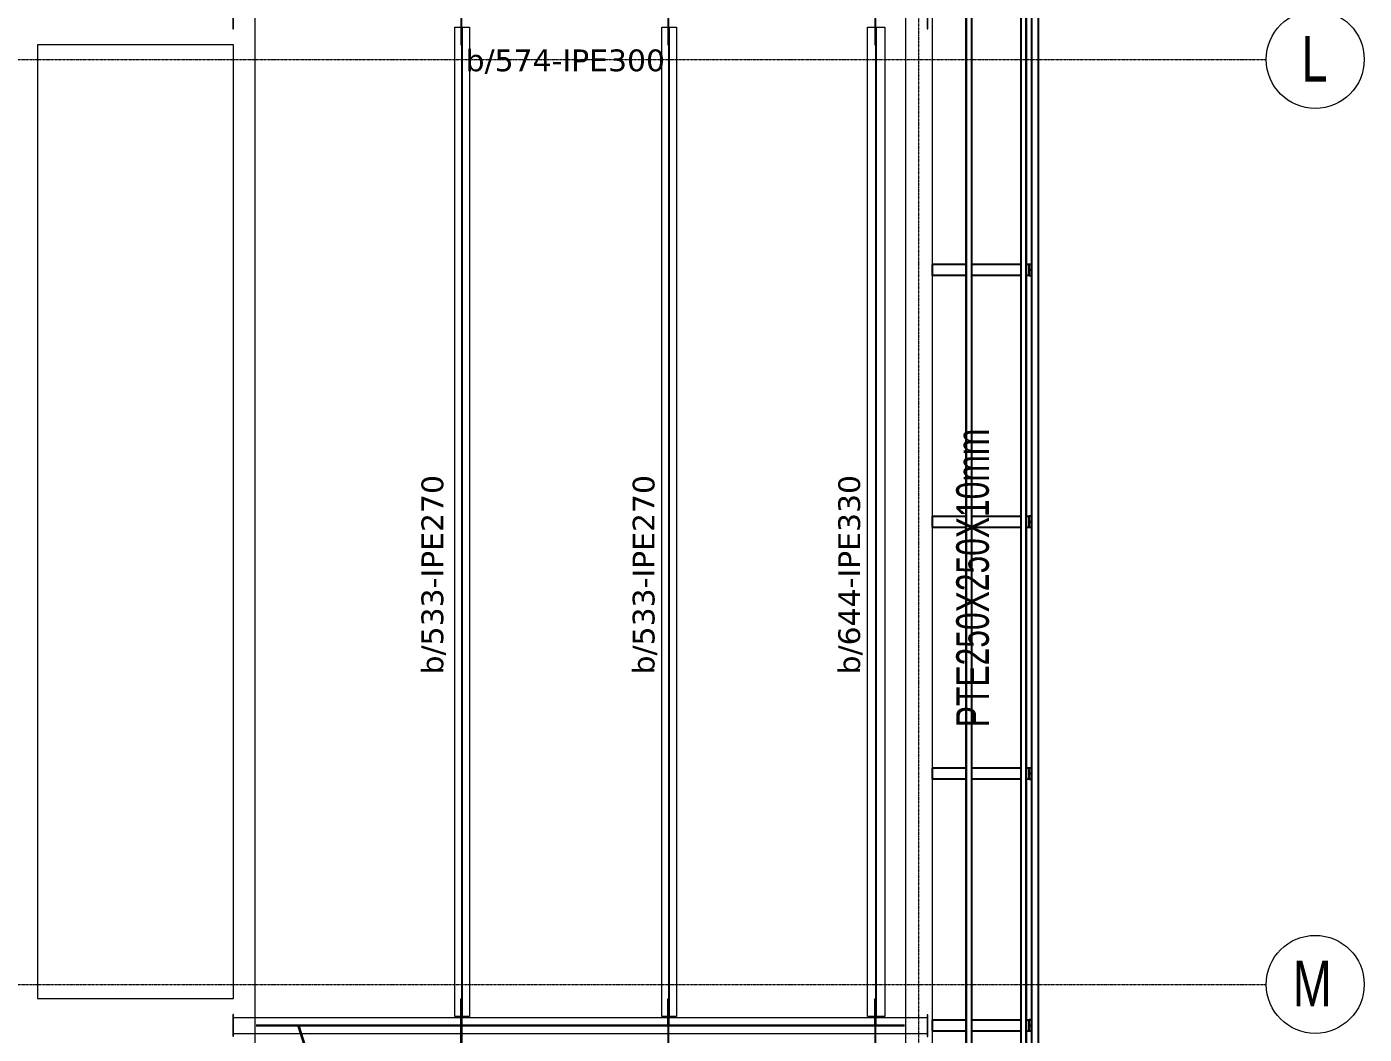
# Model space of a CAD drawing. Header units: millimetres. Extents: x 654 to 77164, y -21218 to 30031.
# Drawn here: x 64874 to 77164, y 8042 to 17300 of the extents above; entities that cross this region are included whole.
import ezdxf

# ---------------------------------------------------------------- set-up
doc = ezdxf.new("R2010")
doc.units = ezdxf.units.MM
doc.linetypes.add('Grid Line', pattern=[3.33375, 1.905, -0.47625, 0.47625, -0.47625])
for name, color, linetype, lineweight in [('0-1', 7, 'Continuous', 5), ('A_ALMA', 255, 'Continuous', 5), ('E_B_PLACA-1', 10, 'Continuous', 25), ('E_B_PLACA-2', 254, 'Continuous', 25), ('E_EJES', 8, 'Continuous', 9), ('E_EJES-1', 8, 'Grid Line', 9), ('E_TEXTO', 3, 'Continuous', 9), ('E_VIGAS', 5, 'Continuous', 9), ('E_VIGAS-1', 5, 'Continuous', 25), ('E_VIGAS-2', 10, 'Continuous', 25), ('P-PLATINA', 6, 'Continuous', 15), ('VIGAS_HCB', 253, 'Continuous', 15)]:
    doc.layers.add(name, color=color, linetype=linetype, lineweight=lineweight)
doc.styles.add('Arial Narrow', font='', dxfattribs={"width": 0.85, "height": 0.3})
doc.styles.add('Swis721 LtCn BT', font='swisscl.ttf', dxfattribs={"height": 0.42})
doc.styles.add('VERDANA', font='verdana.ttf')
doc.styles.get('Arial Narrow').set_extended_font_data('Arial Narrow')

# ---------------------------------------------------------------- blocks, each defined once
blk = doc.blocks.new('EST_SFM_VIGA-METALICA-SECCION-C - EST_SFM_VIGA-METALICA-UPN100-1529792-_58_00m_N_E_-NIVEL-15 DOC')
at = {"layer": 'E_VIGAS-2'}
for p, q in [((13.831, 0.032), (-13.129, 0.032)), ((-13.047, -0.018), (13.749, -0.018))]:
    blk.add_line(p, q, dxfattribs=at)
blk = doc.blocks.new('EST_SFM_VIGA-METALICA-SECCION-C - EST_SFM_VIGA-METALICA-UPN100-1530878-_58_00m_N_E_-NIVEL-15 DOC')
at = {"layer": 'E_VIGAS-2'}
for p, q in [((14.54, 0.018), (-14.294, 0.018)), ((-14.294, -0.032), (14.54, -0.032))]:
    blk.add_line(p, q, dxfattribs=at)
blk = doc.blocks.new('EST_SFM_VIGA-METALICA-SECCION-C - EST_SFM_VIGA-METALICA-UPN160-1529890-_58_00m_N_E_-NIVEL-15 DOC')
at = {"layer": 'E_VIGAS-1'}
for p, q in [((14.442, 0.018), (-14.49, 0.018)), ((-14.485, -0.047), (14.437, -0.047))]:
    blk.add_line(p, q, dxfattribs=at)
blk = doc.blocks.new('DCTIB_CNI_EST_MOD-1A-FAC_0001_rvt-1-_58_00m_N_E_-NIVEL-15 DOC')
at = {"layer": 'E_B_PLACA-1'}
for p, q in [((-5.177, 167.83), (-5.177, 138.995)), ((-5.727, 140.014), (-5.727, 166.81))]:
    blk.add_line(p, q, dxfattribs=at)
at = {"layer": 'E_B_PLACA-2'}
for p, q in [((-5.177, 138.995), (-5.177, 167.83)), ((-5.727, 166.81), (-5.727, 140.014))]:
    blk.add_line(p, q, dxfattribs=at)
at = {"layer": 'E_VIGAS-1'}
for p, q in [((-6.037, 155.678), (-6.037, 155.778)), ((-5.727, 155.778), (-6.037, 155.778)), ((-5.227, 155.778), (-5.677, 155.778)), ((-5.149, 155.778), (-5.177, 155.778)), ((-5.149, 155.778), (-5.149, 155.678)), ((-5.149, 155.678), (-5.149, 155.778)), ((-5.149, 155.778), (-5.148, 155.778)), ((-5.148, 155.778), (-5.148, 155.741)), ((-5.129, 155.778), (-5.148, 155.778)), ((-5.148, 155.731), (-5.143, 155.731)), ((-5.143, 155.731), (-5.148, 155.731)), ((-5.148, 155.731), (-5.143, 155.731)), ((-5.143, 155.725), (-5.148, 155.725)), ((-5.143, 155.725), (-5.148, 155.725)), ((-5.148, 155.725), (-5.143, 155.725)), ((-5.148, 155.716), (-5.148, 155.678)), ((-5.143, 155.731), (-5.129, 155.731)), ((-5.129, 155.725), (-5.143, 155.725)), ((-5.727, 155.678), (-6.037, 155.678)), ((-5.227, 155.678), (-5.677, 155.678)), ((-5.149, 155.678), (-5.177, 155.678)), ((-5.148, 155.678), (-5.149, 155.678)), ((-5.148, 155.678), (-5.129, 155.678)), ((-6.037, 153.364), (-6.037, 153.464)), ((-6.037, 153.464), (-5.727, 153.464)), ((-5.677, 153.464), (-5.227, 153.464)), ((-5.177, 153.464), (-5.149, 153.464)), ((-5.149, 153.464), (-5.149, 153.364)), ((-5.149, 153.464), (-5.148, 153.464)), ((-5.149, 153.364), (-5.149, 153.464)), ((-5.129, 153.464), (-5.148, 153.464)), ((-5.148, 153.464), (-5.148, 153.426)), ((-5.148, 153.417), (-5.143, 153.417)), ((-5.143, 153.417), (-5.148, 153.417)), ((-5.148, 153.417), (-5.143, 153.417)), ((-5.143, 153.411), (-5.148, 153.411)), ((-5.143, 153.411), (-5.148, 153.411)), ((-5.148, 153.411), (-5.143, 153.411)), ((-5.148, 153.401), (-5.148, 153.364)), ((-5.143, 153.417), (-5.129, 153.417)), ((-5.129, 153.411), (-5.143, 153.411)), ((-6.037, 153.364), (-5.727, 153.364)), ((-5.677, 153.364), (-5.227, 153.364)), ((-5.177, 153.364), (-5.149, 153.364)), ((-5.148, 153.364), (-5.149, 153.364)), ((-5.148, 153.364), (-5.129, 153.364)), ((-6.037, 151.049), (-6.037, 151.149)), ((-5.727, 151.149), (-6.037, 151.149)), ((-5.727, 151.049), (-6.037, 151.049)), ((-5.227, 151.149), (-5.677, 151.149)), ((-5.227, 151.049), (-5.677, 151.049)), ((-5.149, 151.149), (-5.177, 151.149)), ((-5.149, 151.049), (-5.177, 151.049)), ((-5.149, 151.149), (-5.149, 151.049)), ((-5.149, 151.049), (-5.149, 151.149)), ((-5.149, 151.149), (-5.148, 151.149)), ((-5.148, 151.049), (-5.149, 151.049)), ((-5.148, 151.149), (-5.148, 151.112)), ((-5.129, 151.149), (-5.148, 151.149)), ((-5.148, 151.102), (-5.143, 151.102)), ((-5.143, 151.102), (-5.148, 151.102)), ((-5.148, 151.102), (-5.143, 151.102)), ((-5.143, 151.097), (-5.148, 151.097)), ((-5.143, 151.097), (-5.148, 151.097)), ((-5.148, 151.097), (-5.143, 151.097)), ((-5.148, 151.087), (-5.148, 151.049)), ((-5.148, 151.049), (-5.129, 151.049)), ((-5.143, 151.102), (-5.129, 151.102)), ((-5.129, 151.097), (-5.143, 151.097)), ((-6.038, 148.735), (-6.038, 148.835)), ((-6.038, 148.835), (-5.727, 148.835)), ((-5.677, 148.835), (-5.227, 148.835)), ((-5.177, 148.835), (-5.149, 148.835)), ((-5.149, 148.835), (-5.149, 148.735)), ((-5.149, 148.835), (-5.148, 148.835)), ((-5.149, 148.735), (-5.149, 148.835)), ((-5.129, 148.835), (-5.148, 148.835)), ((-5.148, 148.835), (-5.148, 148.798)), ((-6.038, 148.735), (-5.727, 148.735)), ((-5.677, 148.735), (-5.227, 148.735)), ((-5.177, 148.735), (-5.149, 148.735)), ((-5.148, 148.735), (-5.149, 148.735)), ((-5.148, 148.788), (-5.143, 148.788)), ((-5.143, 148.788), (-5.148, 148.788)), ((-5.148, 148.788), (-5.143, 148.788)), ((-5.143, 148.782), (-5.148, 148.782)), ((-5.143, 148.782), (-5.148, 148.782)), ((-5.148, 148.782), (-5.143, 148.782)), ((-5.148, 148.772), (-5.148, 148.735)), ((-5.148, 148.735), (-5.129, 148.735)), ((-5.143, 148.788), (-5.129, 148.788)), ((-5.129, 148.782), (-5.143, 148.782))]:
    blk.add_line(p, q, dxfattribs=at)
for points, knots in [([(-5.148, 155.74), (-5.148, 155.739), (-5.147, 155.738), (-5.147, 155.736), (-5.147, 155.734), (-5.146, 155.732), (-5.145, 155.731), (-5.143, 155.731), (-5.143, 155.731)], [0.0698939, 0.0698939, 0.0698939, 0.0698939, 0.1428571, 0.2857143, 0.4285714, 0.5714286, 0.7857143, 1, 1, 1, 1]), ([(-5.143, 155.725), (-5.143, 155.725), (-5.144, 155.725), (-5.145, 155.725), (-5.146, 155.724), (-5.147, 155.722), (-5.147, 155.721), (-5.147, 155.72), (-5.148, 155.718), (-5.148, 155.717), (-5.148, 155.716)], [0, 0, 0, 0, 0.142857, 0.285714, 0.428571, 0.571429, 0.678571, 0.732143, 0.785714, 1, 1, 1, 1]), ([(-5.148, 153.426), (-5.148, 153.426), (-5.148, 153.424), (-5.147, 153.422), (-5.147, 153.42), (-5.146, 153.418), (-5.145, 153.417), (-5.143, 153.417), (-5.143, 153.417)], [0, 0, 0, 0, 0.142857, 0.285714, 0.428571, 0.571429, 0.785714, 1, 1, 1, 1]), ([(-5.143, 153.411), (-5.143, 153.411), (-5.144, 153.411), (-5.145, 153.41), (-5.146, 153.409), (-5.147, 153.408), (-5.147, 153.406), (-5.147, 153.405), (-5.148, 153.404), (-5.148, 153.402), (-5.148, 153.401)], [0, 0, 0, 0, 0.142857, 0.285714, 0.428571, 0.571429, 0.678571, 0.732143, 0.785714, 1, 1, 1, 1]), ([(-5.148, 151.112), (-5.148, 151.111), (-5.148, 151.11), (-5.147, 151.107), (-5.147, 151.105), (-5.146, 151.104), (-5.145, 151.102), (-5.143, 151.102), (-5.143, 151.102)], [0, 0, 0, 0, 0.142857, 0.285714, 0.428571, 0.571429, 0.785714, 1, 1, 1, 1]), ([(-5.143, 151.097), (-5.143, 151.097), (-5.144, 151.096), (-5.145, 151.096), (-5.146, 151.095), (-5.147, 151.093), (-5.147, 151.092), (-5.147, 151.091), (-5.148, 151.089), (-5.148, 151.088), (-5.148, 151.087)], [0, 0, 0, 0, 0.142857, 0.285714, 0.428571, 0.571429, 0.678571, 0.732143, 0.785714, 1, 1, 1, 1]), ([(-5.148, 148.798), (-5.148, 148.797), (-5.148, 148.795), (-5.147, 148.793), (-5.147, 148.791), (-5.146, 148.789), (-5.145, 148.788), (-5.143, 148.788), (-5.143, 148.788)], [0, 0, 0, 0, 0.142857, 0.285714, 0.428571, 0.571429, 0.785714, 1, 1, 1, 1]), ([(-5.143, 148.782), (-5.143, 148.782), (-5.144, 148.782), (-5.145, 148.781), (-5.146, 148.78), (-5.147, 148.779), (-5.147, 148.778), (-5.147, 148.777), (-5.148, 148.775), (-5.148, 148.774), (-5.148, 148.772)], [0, 0, 0, 0, 0.142857, 0.285714, 0.428571, 0.571429, 0.678571, 0.732143, 0.785714, 1, 1, 1, 1])]:
    blk.add_open_spline(points, degree=3, knots=knots, dxfattribs=at)
for name, p, rotation in [('EST_SFM_VIGA-METALICA-SECCION-C - EST_SFM_VIGA-METALICA-UPN100-1530878-_58_00m_N_E_-NIVEL-15 DOC', (-5.195, 153.535), 270), ('EST_SFM_VIGA-METALICA-SECCION-C - EST_SFM_VIGA-METALICA-UPN160-1529890-_58_00m_N_E_-NIVEL-15 DOC', (-5.082, 153.388), 269.9999999999999), ('EST_SFM_VIGA-METALICA-SECCION-C - EST_SFM_VIGA-METALICA-UPN100-1529792-_58_00m_N_E_-NIVEL-15 DOC', (-5.709, 153.763), 270.0000000000001)]:
    blk.add_blockref(name, p, dxfattribs=dict(at, rotation=rotation))
blk = doc.blocks.new('Grid - CNI_NOMBRE EJES-372759-_58_00m_N_E_-NIVEL-15 DOC')
at = {"layer": 'E_EJES'}
blk.add_circle((0, 0), 0.003, dxfattribs=at)

msp = doc.modelspace()

# ---------------------------------------------------------------- linework, layer by layer
at = {"layer": 'A_ALMA'}
for p, q in [((68871.6, 8205.2), (68871.6, 17295.2)), ((68878.2, 8205.2), (68878.2, 17295.2)), ((70774.1, 8205.2), (70774.1, 17295.2)), ((70780.7, 8205.2), (70780.7, 17295.2)), ((72676.2, 8207.7), (72676.2, 17295.3)), ((72683.7, 8207.7), (72683.7, 17295.3)), ((72938.1, 8123.8), (66983.3, 8123.8)), ((72938.1, 8116.7), (66983.3, 8116.7))]:
    msp.add_line(p, q, dxfattribs=at)
at = {"layer": 'E_EJES-1'}
for p, q in [((73072.1, -4117.1), (73072.1, 29130.8)), ((1554, 17000), (76264.1, 17000)), ((1554, 8500), (76264.1, 8500))]:
    msp.add_line(p, q, dxfattribs=at)
at = {"layer": 'E_VIGAS', "color": 30, "true_color": 0xf26722}
for points in [[(11173.1, 26595.9), (11173.1, -1095.9), (66973.3, -1095.8), (66973.3, 26595.9)], [(72948.1, 235), (73198.1, 235), (73198.1, 25265), (72948.1, 25265)], [(64973.3, 17132.6), (64973.3, 8370.2), (66773.3, 8370.2), (66773.3, 17132.6)]]:
    msp.add_lwpolyline(points, close=True, dxfattribs=at)
at = {"layer": 'P-PLATINA'}
for points in [[(68861.6, 17132.7), (68871.6, 17132.7), (68871.6, 17376.7), (68861.6, 17376.7)], [(70764.1, 17132.7), (70774.1, 17132.7), (70774.1, 17376.7), (70764.1, 17376.7)], [(72666.2, 17132.8), (72676.2, 17132.8), (72676.2, 17376.8), (72666.2, 17376.8)], [(68861.6, 8367.8), (68871.6, 8367.8), (68871.6, 8123.8), (68861.6, 8123.8)], [(70764.1, 8367.8), (70774.1, 8367.8), (70774.1, 8123.8), (70764.1, 8123.8)], [(72666.2, 8367.8), (72676.2, 8367.8), (72676.2, 8123.8), (72666.2, 8123.8)], [(67450.4, 7883.4), (67440.8, 7880.5), (67369.1, 8113.7), (67378.7, 8116.7)], [(68861.6, 8116.7), (68871.6, 8116.7), (68871.6, 7872.7), (68861.6, 7872.7)], [(70764.1, 7872.7), (70774.1, 7872.7), (70774.1, 8116.7), (70764.1, 8116.7)], [(72666.2, 7872.7), (72676.2, 7872.7), (72676.2, 8116.7), (72666.2, 8116.7)]]:
    msp.add_lwpolyline(points, close=True, dxfattribs=at)
at = {"layer": 'VIGAS_HCB', "color": 8}
for points in [[(66767.3, 17480.2), (66767.3, 17280.2), (66773.3, 17280.2), (66773.3, 17480.2)], [(73148.1, 17480.2), (73148.1, 17280.2), (73154.1, 17280.2), (73154.1, 17480.2)], [(66767.3, 8222.6), (66767.3, 8022.6), (66773.3, 8022.6), (66773.3, 8222.6)], [(73148.1, 8220.2), (73148.1, 8020.2), (73154.1, 8020.2), (73154.1, 8220.2)]]:
    msp.add_lwpolyline(points, close=True, dxfattribs=at)
at = {"layer": 'VIGAS_HCB'}
for points in [[(68807.4, 17295.2), (68942.4, 17295.2), (68942.4, 8205.2), (68807.4, 8205.2)], [(70709.9, 17295.2), (70844.9, 17295.2), (70844.9, 8205.2), (70709.9, 8205.2)], [(72759.9, 8205.2), (72599.9, 8205.2), (72599.9, 17295.2), (72759.9, 17295.2)], [(66773.3, 8195.2), (73148.1, 8195.2), (73148.1, 8045.2), (66773.3, 8045.2)]]:
    msp.add_lwpolyline(points, close=True, dxfattribs=at)

# ---------------------------------------------------------------- block references
at = {"layer": '0-1', "xscale": 1000, "yscale": 1000, "zscale": 1000}
msp.add_blockref('DCTIB_CNI_EST_MOD-1A-FAC_0001_rvt-1-_58_00m_N_E_-NIVEL-15 DOC', (79234.2, -140662.4), dxfattribs=at)
at = {"layer": 'E_EJES', "xscale": 149999.9999999999, "yscale": 149999.9999999999, "zscale": 149999.9999999999, "rotation": 269.9999999999994}
for p in [(76714.1, 17000), (76714.1, 8500)]:
    msp.add_blockref('Grid - CNI_NOMBRE EJES-372759-_58_00m_N_E_-NIVEL-15 DOC', p, dxfattribs=at)

# ---------------------------------------------------------------- texts
at = {"layer": 'E_EJES', "char_height": 420, "attachment_point": 1, "style": 'Swis721 LtCn BT'}
for s, insert, width in [('L', (76586.5, 17216.7), 288.607), ('M', (76507, 8716.7), 481.012)]:
    msp.add_mtext(s, dxfattribs=dict(at, insert=insert, width=width))
at = {"layer": 'E_TEXTO', "insert": (68906.5, 17091.4), "char_height": 200, "width": 1206.139, "attachment_point": 1, "style": 'VERDANA'}
msp.add_mtext('b/574-IPE300', dxfattribs=at)
at = {"layer": 'E_TEXTO', "attachment_point": 1, "rotation": 90}
for s, insert, char_height, width, style in [('PTE250X250X10mm', (73414.8, 10863.1), 300, 3434.429, 'Arial Narrow'), ('b/533-IPE270', (68501, 11348.3), 200, 1206.139, 'VERDANA'), ('b/533-IPE270', (70442.2, 11348.3), 200, 1206.139, 'VERDANA'), ('b/644-IPE330', (72331.2, 11348.3), 200, 1206.139, 'VERDANA')]:
    msp.add_mtext(s, dxfattribs=dict(at, insert=insert, char_height=char_height, width=width, style=style))

doc.saveas('drawing.dxf')
